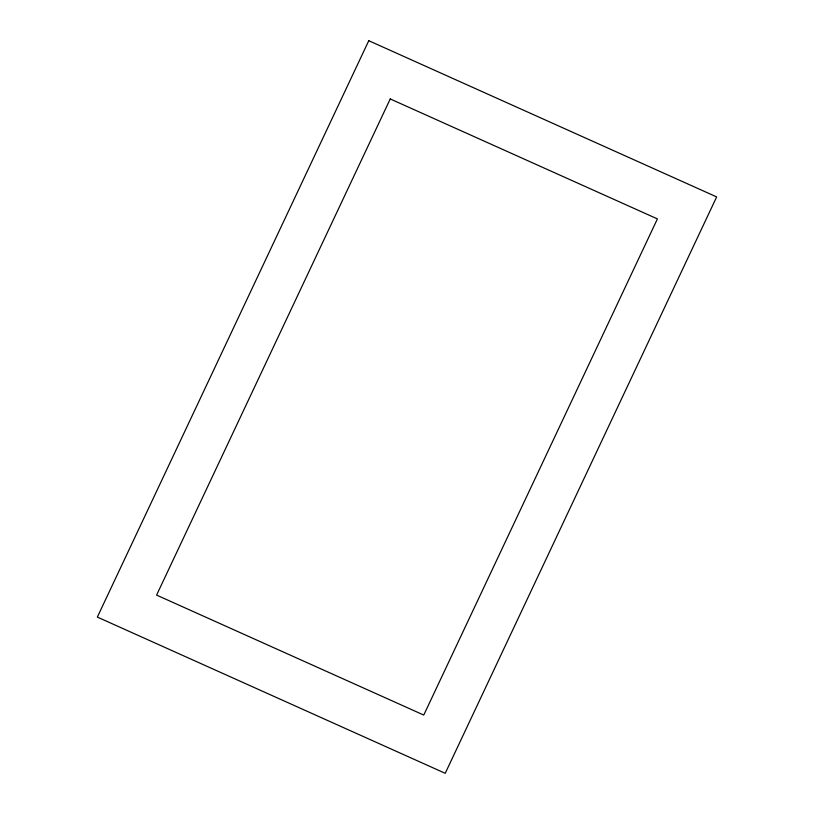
<?xml version="1.0" encoding="UTF-8"?>
<svg xmlns="http://www.w3.org/2000/svg" width="814" height="814" viewBox="0 0 814 814"><rect width="100%" height="100%" fill="white"/><g stroke="black" fill="none" stroke-linecap="round" stroke-linejoin="round"><path stroke-width="1.22" d="M368.773 40.7L97.344 617.083L445.227 773.3L716.656 196.917L368.773 40.7M390.242 98.942L156.593 595.095L423.758 715.058L657.407 218.905L390.242 98.942"/></g></svg>
